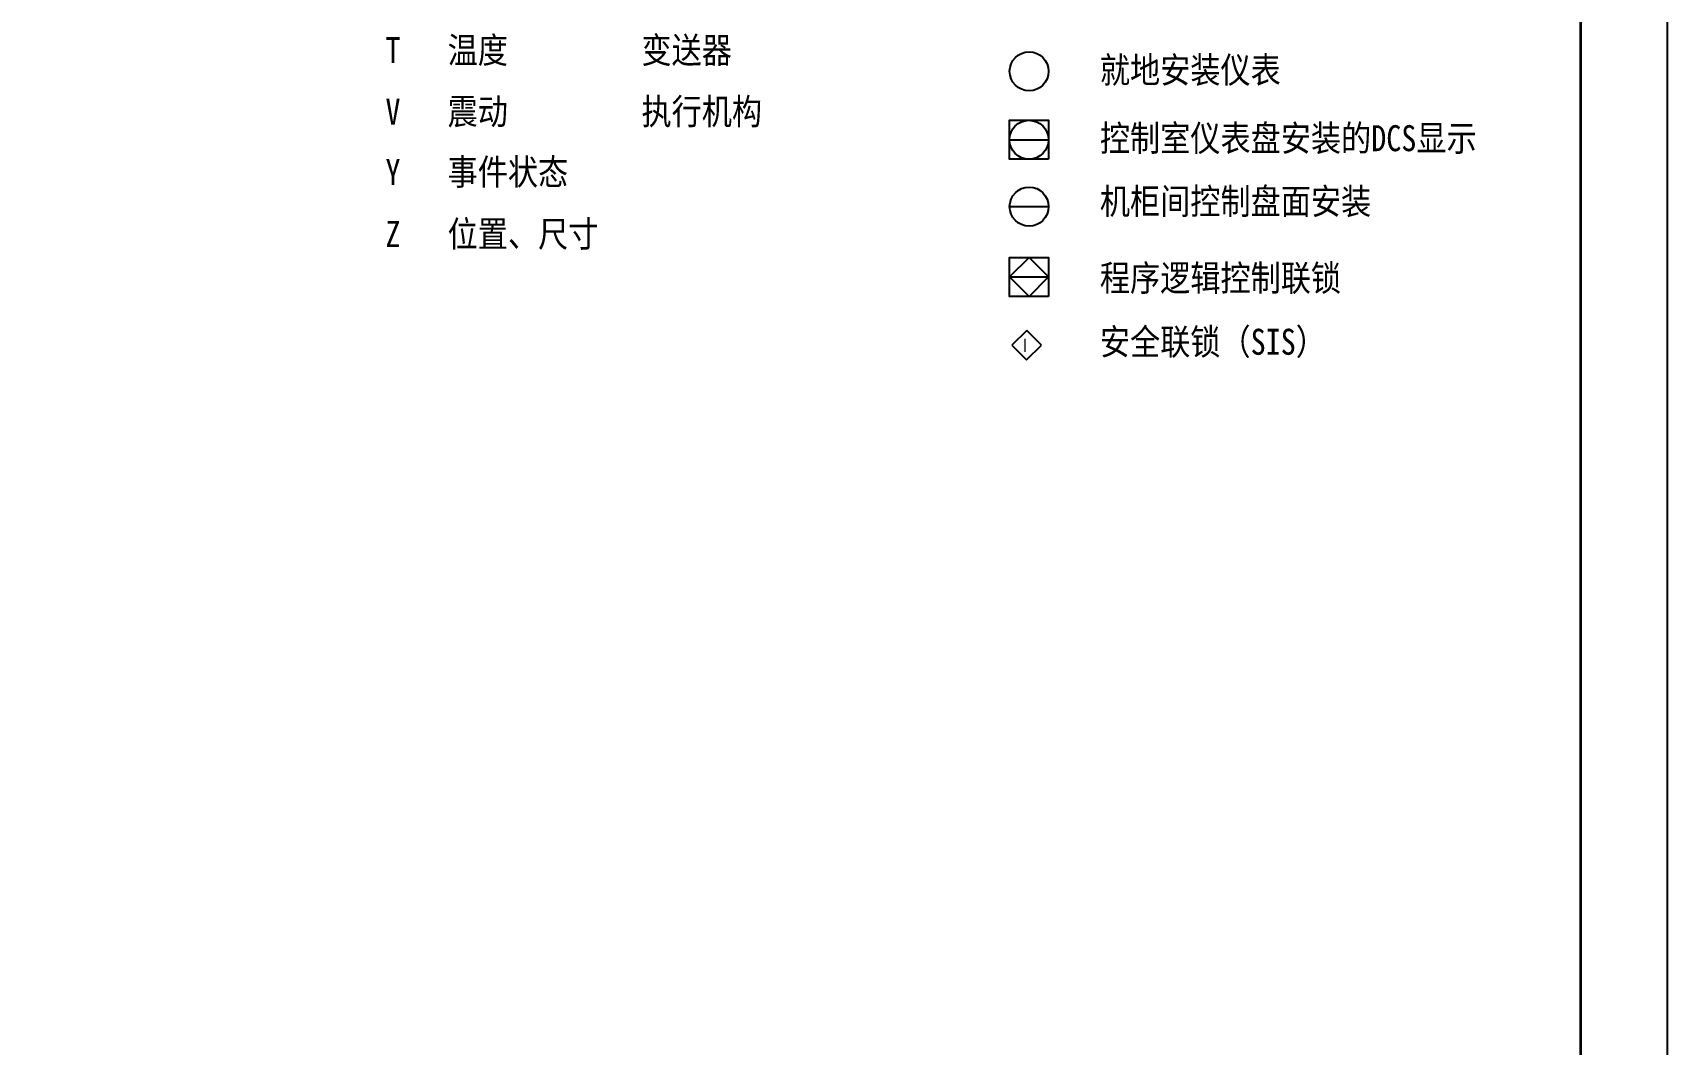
# Model space of a CAD drawing. Header units: millimetres. Extents: x 36820 to 41163, y -3485 to -2358.
# Drawn here: x 40716.3 to 40904.8, y -2900.1 to -2783.4 of the extents above; entities that cross this region are included whole.
import ezdxf

# ---------------------------------------------------------------- set-up
doc = ezdxf.new("R2010")
doc.units = ezdxf.units.MM
doc.header["$LTSCALE"] = 6
doc.layers.add('bc', color=7, linetype='Continuous')
doc.layers.add('MAINLINE', color=3, linetype='Continuous')
doc.styles.add('HT', font='simplex.shx', dxfattribs={"width": 0.75})
doc.styles.add('ST', font='')
doc.styles.get('ST').set_extended_font_data('SimSun')

msp = doc.modelspace()

# ---------------------------------------------------------------- linework, layer by layer
for p, q in [((40828.956, -2795.74), (40833.456, -2795.74)), ((40828.975, -2803.452), (40833.475, -2803.452)), ((40831.208, -2809.318), (40828.96, -2811.566)), ((40833.456, -2811.566), (40831.208, -2809.318)), ((40828.96, -2811.566), (40831.208, -2813.815)), ((40831.208, -2813.815), (40833.456, -2811.566)), ((40830.949, -2817.74), (40829.245, -2819.441)), ((40832.646, -2819.452), (40830.942, -2817.746)), ((40829.245, -2819.441), (40830.937, -2821.129)), ((40830.937, -2821.129), (40832.646, -2819.452))]:
    msp.add_line(p, q)
at = {"color": 7, "lineweight": -3}
for points in [[(40833.456, -2797.989), (40828.96, -2797.989), (40828.96, -2793.492), (40833.456, -2793.492)], [(40833.456, -2813.815), (40828.96, -2813.815), (40828.96, -2809.318), (40833.456, -2809.318)]]:
    msp.add_lwpolyline(points, close=True, dxfattribs=at)
for centre in [(40831.225, -2787.841), (40831.206, -2795.74), (40831.225, -2803.452)]:
    msp.add_circle(centre, 2.249)
at = {"layer": 'bc', "color": 2, "linetype": 'Continuous', "ltscale": 0.13}
msp.add_lwpolyline([(39433.086, -2474.821), (40904.836, -2474.821), (40904.836, -3068.821), (39433.086, -3068.821)], close=True, dxfattribs=at)
msp.add_lwpolyline([(39433.086, -2474.821), (40904.836, -2474.821), (40904.836, -3068.821), (39433.086, -3068.821)], close=True, dxfattribs=at)
msp.add_lwpolyline([(39433.086, -2474.821), (40904.836, -2474.821), (40904.836, -3068.821), (39433.086, -3068.821)], close=True, dxfattribs=at)
at = {"layer": 'bc', "color": 2, "linetype": 'Continuous', "ltscale": 0.13, "const_width": 0.3}
msp.add_lwpolyline([(39458.086, -2484.821), (40894.836, -2484.821), (40894.836, -3058.821), (39458.086, -3058.821)], close=True, dxfattribs=at)
msp.add_lwpolyline([(39458.086, -2484.821), (40894.836, -2484.821), (40894.836, -3058.821), (39458.086, -3058.821)], close=True, dxfattribs=at)
msp.add_lwpolyline([(39458.086, -2484.821), (40894.836, -2484.821), (40894.836, -3058.821), (39458.086, -3058.821)], close=True, dxfattribs=at)
at = {"layer": 'MAINLINE', "color": 7, "lineweight": -3}
msp.add_line((40828.96, -2811.566), (40833.406, -2811.566), dxfattribs=at)

# ---------------------------------------------------------------- texts
at = {"color": 7, "style": 'ST', "width": 0.85}
for s, p in [('T', (40756.973, -2786.898)), ('温度', (40764.144, -2786.898)), ('变送器', (40786.502, -2786.898)), ('就地安装仪表', (40839.382, -2789.183)), ('执行机构', (40786.502, -2793.981)), ('V', (40756.973, -2793.981)), ('震动', (40764.144, -2793.981)), ('控制室仪表盘安装的DCS显示', (40839.382, -2797.058)), ('Y', (40756.973, -2800.954)), ('事件状态', (40764.144, -2800.954)), ('机柜间控制盘面安装', (40839.382, -2804.342)), ('Z', (40756.973, -2808.107)), ('位置、尺寸', (40764.144, -2808.107)), ('程序逻辑控制联锁', (40839.382, -2813.193)), ('安全联锁（SIS）', (40839.382, -2820.55))]:
    msp.add_text(s, height=3, dxfattribs=at).set_placement(p)
at = {"style": 'HT', "width": 0.85}
msp.add_text('I', height=1.5, dxfattribs=at).set_placement((40830.501, -2820.222))

doc.saveas('drawing.dxf')
